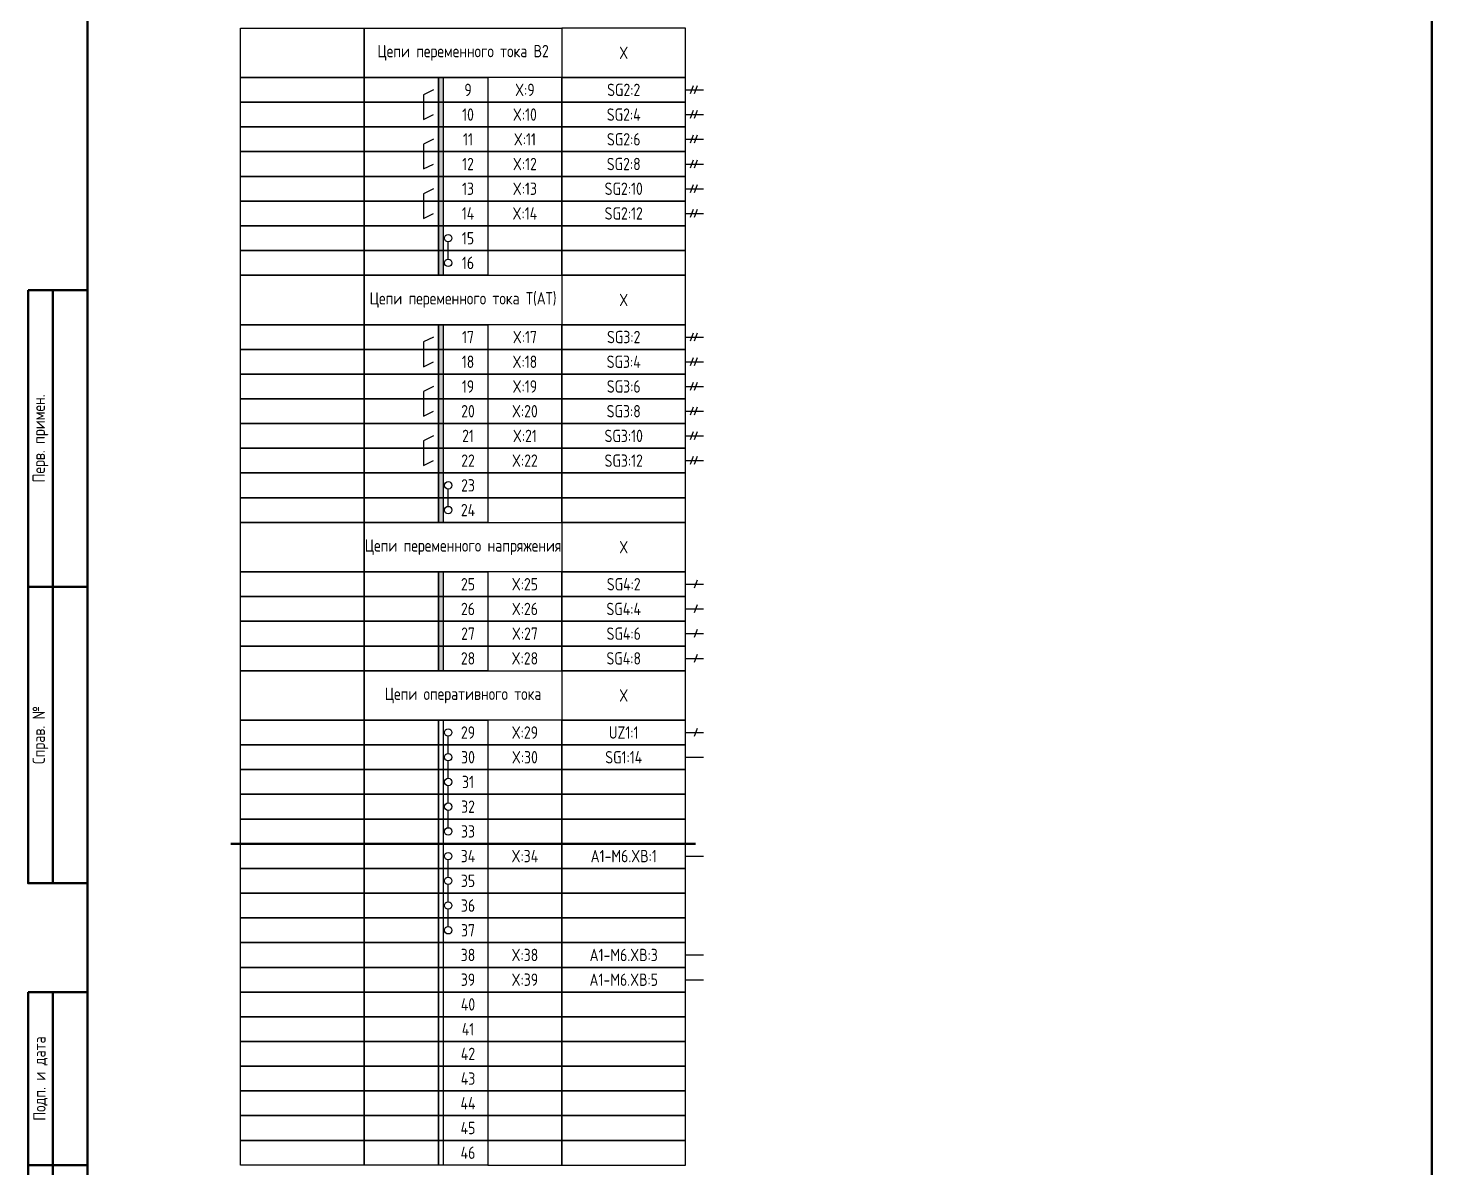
# Model space of a CAD drawing. Header units: millimetres. Extents: x -1102 to 3953, y -90 to 618.
# Drawn here: x 1268 to 1552, y 114.4 to 345 of the extents above; entities that cross this region are included whole.
import ezdxf

# ---------------------------------------------------------------- set-up
doc = ezdxf.new("R2010")
doc.units = ezdxf.units.MM
doc.styles.add('Gost_type_A', font='GOST_A.TTF')

# ---------------------------------------------------------------- blocks, each defined once
blk = doc.blocks.new('Штамп левый верхний')
at = {"lineweight": 50}
for points in [[(-12, 0), (-7, 0), (-7, -60), (-12, -60)], [(-7, 0), (0, 0), (0, -60), (-7, -60)], [(-12, -60), (-7, -60), (-7, -120), (-12, -120)], [(-7, -60), (0, -60), (0, -120), (-7, -120)]]:
    blk.add_lwpolyline(points, close=True, dxfattribs=at)
at = {"char_height": 2.5, "width": 60, "attachment_point": 5, "rotation": 90, "style": 'Gost_type_A'}
for s, insert in [('Перв. примен.', (-9.5, -30)), ('Справ. №', (-9.5, -90))]:
    blk.add_mtext(s, dxfattribs=dict(at, insert=insert))
blk = doc.blocks.new('Штамп левый нижний')
at = {"lineweight": 50}
for points in [[(-12, 145), (-7, 145), (-7, 110), (-12, 110)], [(-7, 145), (0, 145), (0, 110), (-7, 110)], [(-12, 110), (-7, 110), (-7, 85), (-12, 85)], [(-7, 110), (0, 110), (0, 85), (-7, 85)], [(-12, 85), (-7, 85), (-7, 60), (-12, 60)], [(-7, 85), (0, 85), (0, 60), (-7, 60)], [(-12, 60), (-7, 60), (-7, 25), (-12, 25)], [(-7, 60), (0, 60), (0, 25), (-7, 25)], [(-12, 25), (-7, 25), (-7, 0), (-12, 0)], [(-7, 25), (0, 25), (0, 0), (-7, 0)]]:
    blk.add_lwpolyline(points, close=True, dxfattribs=at)
at = {"char_height": 2.5, "attachment_point": 5, "rotation": 90, "style": 'Gost_type_A'}
for s, insert, width in [('Подп. и дата', (-9.5, 127.5), 35), ('Инв. № дубл.', (-9.5, 97.5), 25), ('Взам. инв. №', (-9.5, 72.5), 25), ('Подп. и дата', (-9.5, 42.5), 35), ('Инв. N подл.', (-9.5, 12.5), 25)]:
    blk.add_mtext(s, dxfattribs=dict(at, insert=insert, width=width))

msp = doc.modelspace()

# ---------------------------------------------------------------- hatches: boundary and pattern name
h = msp.add_hatch(color=256)
h.dxf.hatch_style = 1
h.paths.add_polyline_path([(1352, 335), (1351, 335), (1351, 295), (1352, 295)])
h = msp.add_hatch(color=256)
h.dxf.hatch_style = 1
h.paths.add_polyline_path([(1352, 285), (1351, 285), (1351, 245), (1352, 245)])
h = msp.add_hatch(color=256)
h.dxf.hatch_style = 1
h.paths.add_polyline_path([(1352, 235), (1351, 235), (1351, 215), (1352, 215)])

# ---------------------------------------------------------------- linework, layer by layer
for p, q in [((1401, 332.5), (1404.62, 332.5)), ((1402.54, 333.31), (1401.96, 331.69)), ((1403.33, 333.31), (1402.75, 331.69)), ((1401, 327.5), (1404.62, 327.5)), ((1402.54, 328.31), (1401.96, 326.69)), ((1403.33, 328.31), (1402.75, 326.69)), ((1401, 322.5), (1404.62, 322.5)), ((1402.54, 323.31), (1401.96, 321.69)), ((1403.33, 323.31), (1402.75, 321.69)), ((1402.54, 318.31), (1401.96, 316.69)), ((1403.33, 318.31), (1402.75, 316.69)), ((1401, 317.5), (1404.62, 317.5)), ((1401, 312.5), (1404.62, 312.5)), ((1402.54, 313.31), (1401.96, 311.69)), ((1403.33, 313.31), (1402.75, 311.69)), ((1401, 307.5), (1404.62, 307.5)), ((1402.54, 308.31), (1401.96, 306.69)), ((1403.33, 308.31), (1402.75, 306.69)), ((1353, 298.25), (1353, 301.75)), ((1401, 282.5), (1404.62, 282.5)), ((1402.54, 283.31), (1401.96, 281.69)), ((1403.33, 283.31), (1402.75, 281.69)), ((1401, 277.5), (1404.62, 277.5)), ((1402.54, 278.31), (1401.96, 276.69)), ((1403.33, 278.31), (1402.75, 276.69)), ((1402.54, 273.31), (1401.96, 271.69)), ((1403.33, 273.31), (1402.75, 271.69)), ((1401, 272.5), (1404.62, 272.5)), ((1401, 267.5), (1404.62, 267.5)), ((1402.54, 268.31), (1401.96, 266.69)), ((1403.33, 268.31), (1402.75, 266.69)), ((1401, 262.5), (1404.62, 262.5)), ((1402.54, 263.31), (1401.96, 261.69)), ((1403.33, 263.31), (1402.75, 261.69)), ((1401, 257.5), (1404.62, 257.5)), ((1402.54, 258.31), (1401.96, 256.69)), ((1403.33, 258.31), (1402.75, 256.69)), ((1353, 248.25), (1353, 251.75)), ((1403.33, 233.31), (1402.75, 231.69)), ((1401, 232.5), (1404.62, 232.5)), ((1401, 227.5), (1404.62, 227.5)), ((1403.33, 228.31), (1402.75, 226.69)), ((1401, 222.5), (1404.62, 222.5)), ((1403.33, 223.31), (1402.75, 221.69)), ((1401, 217.5), (1404.62, 217.5)), ((1403.33, 218.31), (1402.75, 216.69)), ((1352, 205), (1352, 115)), ((1353, 198.25), (1353, 201.75)), ((1401, 202.5), (1404.62, 202.5)), ((1403.33, 203.31), (1402.75, 201.69)), ((1353, 193.25), (1353, 196.75)), ((1401, 197.5), (1404.62, 197.5)), ((1353, 188.25), (1353, 191.75)), ((1353, 183.25), (1353, 186.75)), ((1353, 173.25), (1353, 176.75)), ((1401, 177.5), (1404.62, 177.5)), ((1353, 168.25), (1353, 171.75)), ((1353, 163.25), (1353, 166.75)), ((1401, 157.5), (1404.62, 157.5)), ((1401, 152.5), (1404.62, 152.5))]:
    msp.add_line(p, q)
at = {"lineweight": 50}
msp.add_line((1309, 180), (1403, 180), dxfattribs=at)
msp.add_lwpolyline([(1552, 415), (1552, 5), (1280, 5), (1280, 415)], close=True, dxfattribs=at)
for points in [[(1311, 345), (1336, 345), (1336, 335), (1311, 335)], [(1336, 345), (1376, 345), (1376, 335), (1336, 335)], [(1401, 345), (1376, 345), (1376, 335), (1401, 335)], [(1311, 335), (1336, 335), (1336, 330), (1311, 330)], [(1336, 335), (1351, 335), (1351, 330), (1336, 330)], [(1351, 335), (1361, 335), (1361, 330), (1351, 330)], [(1376, 335), (1361, 335), (1361, 330), (1376, 330)], [(1401, 335), (1376, 335), (1376, 330), (1401, 330)], [(1311, 330), (1336, 330), (1336, 325), (1311, 325)], [(1336, 330), (1351, 330), (1351, 325), (1336, 325)], [(1351, 330), (1361, 330), (1361, 325), (1351, 325)], [(1376, 330), (1361, 330), (1361, 325), (1376, 325)], [(1401, 330), (1376, 330), (1376, 325), (1401, 325)], [(1311, 325), (1336, 325), (1336, 320), (1311, 320)], [(1336, 325), (1351, 325), (1351, 320), (1336, 320)], [(1351, 325), (1361, 325), (1361, 320), (1351, 320)], [(1376, 325), (1361, 325), (1361, 320), (1376, 320)], [(1401, 325), (1376, 325), (1376, 320), (1401, 320)], [(1311, 320), (1336, 320), (1336, 315), (1311, 315)], [(1336, 320), (1351, 320), (1351, 315), (1336, 315)], [(1351, 320), (1361, 320), (1361, 315), (1351, 315)], [(1376, 320), (1361, 320), (1361, 315), (1376, 315)], [(1401, 320), (1376, 320), (1376, 315), (1401, 315)], [(1311, 315), (1336, 315), (1336, 310), (1311, 310)], [(1336, 315), (1351, 315), (1351, 310), (1336, 310)], [(1351, 315), (1361, 315), (1361, 310), (1351, 310)], [(1376, 315), (1361, 315), (1361, 310), (1376, 310)], [(1401, 315), (1376, 315), (1376, 310), (1401, 310)], [(1311, 310), (1336, 310), (1336, 305), (1311, 305)], [(1336, 310), (1351, 310), (1351, 305), (1336, 305)], [(1351, 310), (1361, 310), (1361, 305), (1351, 305)], [(1376, 310), (1361, 310), (1361, 305), (1376, 305)], [(1401, 310), (1376, 310), (1376, 305), (1401, 305)], [(1311, 305), (1336, 305), (1336, 300), (1311, 300)], [(1336, 305), (1351, 305), (1351, 300), (1336, 300)], [(1351, 305), (1361, 305), (1361, 300), (1351, 300)], [(1376, 305), (1361, 305), (1361, 300), (1376, 300)], [(1401, 305), (1376, 305), (1376, 300), (1401, 300)], [(1311, 300), (1336, 300), (1336, 295), (1311, 295)], [(1336, 300), (1351, 300), (1351, 295), (1336, 295)], [(1351, 300), (1361, 300), (1361, 295), (1351, 295)], [(1376, 300), (1361, 300), (1361, 295), (1376, 295)], [(1401, 300), (1376, 300), (1376, 295), (1401, 295)], [(1311, 295), (1336, 295), (1336, 285), (1311, 285)], [(1336, 295), (1376, 295), (1376, 285), (1336, 285)], [(1401, 295), (1376, 295), (1376, 285), (1401, 285)], [(1311, 285), (1336, 285), (1336, 280), (1311, 280)], [(1336, 285), (1351, 285), (1351, 280), (1336, 280)], [(1351, 285), (1361, 285), (1361, 280), (1351, 280)], [(1376, 285), (1361, 285), (1361, 280), (1376, 280)], [(1401, 285), (1376, 285), (1376, 280), (1401, 280)], [(1311, 280), (1336, 280), (1336, 275), (1311, 275)], [(1336, 280), (1351, 280), (1351, 275), (1336, 275)], [(1351, 280), (1361, 280), (1361, 275), (1351, 275)], [(1376, 280), (1361, 280), (1361, 275), (1376, 275)], [(1401, 280), (1376, 280), (1376, 275), (1401, 275)], [(1311, 275), (1336, 275), (1336, 270), (1311, 270)], [(1336, 275), (1351, 275), (1351, 270), (1336, 270)], [(1351, 275), (1361, 275), (1361, 270), (1351, 270)], [(1376, 275), (1361, 275), (1361, 270), (1376, 270)], [(1401, 275), (1376, 275), (1376, 270), (1401, 270)], [(1311, 270), (1336, 270), (1336, 265), (1311, 265)], [(1336, 270), (1351, 270), (1351, 265), (1336, 265)], [(1351, 270), (1361, 270), (1361, 265), (1351, 265)], [(1376, 270), (1361, 270), (1361, 265), (1376, 265)], [(1401, 270), (1376, 270), (1376, 265), (1401, 265)], [(1311, 265), (1336, 265), (1336, 260), (1311, 260)], [(1336, 265), (1351, 265), (1351, 260), (1336, 260)], [(1351, 265), (1361, 265), (1361, 260), (1351, 260)], [(1376, 265), (1361, 265), (1361, 260), (1376, 260)], [(1401, 265), (1376, 265), (1376, 260), (1401, 260)], [(1311, 260), (1336, 260), (1336, 255), (1311, 255)], [(1336, 260), (1351, 260), (1351, 255), (1336, 255)], [(1351, 260), (1361, 260), (1361, 255), (1351, 255)], [(1376, 260), (1361, 260), (1361, 255), (1376, 255)], [(1401, 260), (1376, 260), (1376, 255), (1401, 255)], [(1311, 255), (1336, 255), (1336, 250), (1311, 250)], [(1336, 255), (1351, 255), (1351, 250), (1336, 250)], [(1351, 255), (1361, 255), (1361, 250), (1351, 250)], [(1376, 255), (1361, 255), (1361, 250), (1376, 250)], [(1401, 255), (1376, 255), (1376, 250), (1401, 250)], [(1311, 250), (1336, 250), (1336, 245), (1311, 245)], [(1336, 250), (1351, 250), (1351, 245), (1336, 245)], [(1351, 250), (1361, 250), (1361, 245), (1351, 245)], [(1376, 250), (1361, 250), (1361, 245), (1376, 245)], [(1401, 250), (1376, 250), (1376, 245), (1401, 245)], [(1311, 245), (1336, 245), (1336, 235), (1311, 235)], [(1336, 245), (1376, 245), (1376, 235), (1336, 235)], [(1401, 245), (1376, 245), (1376, 235), (1401, 235)], [(1311, 235), (1336, 235), (1336, 230), (1311, 230)], [(1336, 235), (1351, 235), (1351, 230), (1336, 230)], [(1351, 235), (1361, 235), (1361, 230), (1351, 230)], [(1376, 235), (1361, 235), (1361, 230), (1376, 230)], [(1401, 235), (1376, 235), (1376, 230), (1401, 230)], [(1311, 230), (1336, 230), (1336, 225), (1311, 225)], [(1336, 230), (1351, 230), (1351, 225), (1336, 225)], [(1351, 230), (1361, 230), (1361, 225), (1351, 225)], [(1376, 230), (1361, 230), (1361, 225), (1376, 225)], [(1401, 230), (1376, 230), (1376, 225), (1401, 225)], [(1311, 225), (1336, 225), (1336, 220), (1311, 220)], [(1336, 225), (1351, 225), (1351, 220), (1336, 220)], [(1351, 225), (1361, 225), (1361, 220), (1351, 220)], [(1376, 225), (1361, 225), (1361, 220), (1376, 220)], [(1401, 225), (1376, 225), (1376, 220), (1401, 220)], [(1311, 220), (1336, 220), (1336, 215), (1311, 215)], [(1336, 220), (1351, 220), (1351, 215), (1336, 215)], [(1351, 220), (1361, 220), (1361, 215), (1351, 215)], [(1376, 220), (1361, 220), (1361, 215), (1376, 215)], [(1401, 220), (1376, 220), (1376, 215), (1401, 215)], [(1311, 215), (1336, 215), (1336, 205), (1311, 205)], [(1336, 215), (1376, 215), (1376, 205), (1336, 205)], [(1401, 215), (1376, 215), (1376, 205), (1401, 205)], [(1311, 205), (1336, 205), (1336, 200), (1311, 200)], [(1336, 205), (1351, 205), (1351, 200), (1336, 200)], [(1351, 205), (1361, 205), (1361, 200), (1351, 200)], [(1376, 205), (1361, 205), (1361, 200), (1376, 200)], [(1401, 205), (1376, 205), (1376, 200), (1401, 200)], [(1311, 200), (1336, 200), (1336, 195), (1311, 195)], [(1336, 200), (1351, 200), (1351, 195), (1336, 195)], [(1351, 200), (1361, 200), (1361, 195), (1351, 195)], [(1376, 200), (1361, 200), (1361, 195), (1376, 195)], [(1401, 200), (1376, 200), (1376, 195), (1401, 195)], [(1311, 195), (1336, 195), (1336, 190), (1311, 190)], [(1336, 195), (1351, 195), (1351, 190), (1336, 190)], [(1351, 195), (1361, 195), (1361, 190), (1351, 190)], [(1376, 195), (1361, 195), (1361, 190), (1376, 190)], [(1401, 195), (1376, 195), (1376, 190), (1401, 190)], [(1311, 190), (1336, 190), (1336, 185), (1311, 185)], [(1336, 190), (1351, 190), (1351, 185), (1336, 185)], [(1351, 190), (1361, 190), (1361, 185), (1351, 185)], [(1376, 190), (1361, 190), (1361, 185), (1376, 185)], [(1401, 190), (1376, 190), (1376, 185), (1401, 185)], [(1311, 185), (1336, 185), (1336, 180), (1311, 180)], [(1336, 185), (1351, 185), (1351, 180), (1336, 180)], [(1351, 185), (1361, 185), (1361, 180), (1351, 180)], [(1376, 185), (1361, 185), (1361, 180), (1376, 180)], [(1401, 185), (1376, 185), (1376, 180), (1401, 180)], [(1311, 180), (1336, 180), (1336, 175), (1311, 175)], [(1336, 180), (1351, 180), (1351, 175), (1336, 175)], [(1351, 180), (1361, 180), (1361, 175), (1351, 175)], [(1376, 180), (1361, 180), (1361, 175), (1376, 175)], [(1401, 180), (1376, 180), (1376, 175), (1401, 175)], [(1311, 175), (1336, 175), (1336, 170), (1311, 170)], [(1336, 175), (1351, 175), (1351, 170), (1336, 170)], [(1351, 175), (1361, 175), (1361, 170), (1351, 170)], [(1376, 175), (1361, 175), (1361, 170), (1376, 170)], [(1401, 175), (1376, 175), (1376, 170), (1401, 170)], [(1311, 170), (1336, 170), (1336, 165), (1311, 165)], [(1336, 170), (1351, 170), (1351, 165), (1336, 165)], [(1351, 170), (1361, 170), (1361, 165), (1351, 165)], [(1376, 170), (1361, 170), (1361, 165), (1376, 165)], [(1401, 170), (1376, 170), (1376, 165), (1401, 165)], [(1311, 165), (1336, 165), (1336, 160), (1311, 160)], [(1336, 165), (1351, 165), (1351, 160), (1336, 160)], [(1351, 165), (1361, 165), (1361, 160), (1351, 160)], [(1376, 165), (1361, 165), (1361, 160), (1376, 160)], [(1401, 165), (1376, 165), (1376, 160), (1401, 160)], [(1311, 160), (1336, 160), (1336, 155), (1311, 155)], [(1336, 160), (1351, 160), (1351, 155), (1336, 155)], [(1351, 160), (1361, 160), (1361, 155), (1351, 155)], [(1376, 160), (1361, 160), (1361, 155), (1376, 155)], [(1401, 160), (1376, 160), (1376, 155), (1401, 155)], [(1311, 155), (1336, 155), (1336, 150), (1311, 150)], [(1336, 155), (1351, 155), (1351, 150), (1336, 150)], [(1351, 155), (1361, 155), (1361, 150), (1351, 150)], [(1376, 155), (1361, 155), (1361, 150), (1376, 150)], [(1401, 155), (1376, 155), (1376, 150), (1401, 150)], [(1311, 150), (1336, 150), (1336, 145), (1311, 145)], [(1336, 150), (1351, 150), (1351, 145), (1336, 145)], [(1351, 150), (1361, 150), (1361, 145), (1351, 145)], [(1376, 150), (1361, 150), (1361, 145), (1376, 145)], [(1401, 150), (1376, 150), (1376, 145), (1401, 145)], [(1311, 145), (1336, 145), (1336, 140), (1311, 140)], [(1336, 145), (1351, 145), (1351, 140), (1336, 140)], [(1351, 145), (1361, 145), (1361, 140), (1351, 140)], [(1376, 145), (1361, 145), (1361, 140), (1376, 140)], [(1401, 145), (1376, 145), (1376, 140), (1401, 140)], [(1311, 140), (1336, 140), (1336, 135), (1311, 135)], [(1336, 140), (1351, 140), (1351, 135), (1336, 135)], [(1351, 140), (1361, 140), (1361, 135), (1351, 135)], [(1376, 140), (1361, 140), (1361, 135), (1376, 135)], [(1401, 140), (1376, 140), (1376, 135), (1401, 135)], [(1311, 135), (1336, 135), (1336, 130), (1311, 130)], [(1336, 135), (1351, 135), (1351, 130), (1336, 130)], [(1351, 135), (1361, 135), (1361, 130), (1351, 130)], [(1376, 135), (1361, 135), (1361, 130), (1376, 130)], [(1401, 135), (1376, 135), (1376, 130), (1401, 130)], [(1311, 130), (1336, 130), (1336, 125), (1311, 125)], [(1336, 130), (1351, 130), (1351, 125), (1336, 125)], [(1351, 130), (1361, 130), (1361, 125), (1351, 125)], [(1376, 130), (1361, 130), (1361, 125), (1376, 125)], [(1401, 130), (1376, 130), (1376, 125), (1401, 125)], [(1311, 125), (1336, 125), (1336, 120), (1311, 120)], [(1336, 125), (1351, 125), (1351, 120), (1336, 120)], [(1351, 125), (1361, 125), (1361, 120), (1351, 120)], [(1376, 125), (1361, 125), (1361, 120), (1376, 120)], [(1401, 125), (1376, 125), (1376, 120), (1401, 120)], [(1311, 120), (1336, 120), (1336, 115), (1311, 115)], [(1336, 120), (1351, 120), (1351, 115), (1336, 115)], [(1351, 120), (1361, 120), (1361, 115), (1351, 115)], [(1376, 120), (1361, 120), (1361, 115), (1376, 115)], [(1401, 120), (1376, 120), (1376, 115), (1401, 115)]]:
    msp.add_lwpolyline(points, close=True)
for points in [[(1350, 332.5), (1348, 331.5), (1348, 326.5), (1350, 327.5)], [(1351, 295), (1351, 335), (1352, 335), (1352, 295)], [(1350, 322.5), (1348, 321.5), (1348, 316.5), (1350, 317.5)], [(1350, 312.5), (1348, 311.5), (1348, 306.5), (1350, 307.5)], [(1351, 245), (1351, 285), (1352, 285), (1352, 245)], [(1350, 282.5), (1348, 281.5), (1348, 276.5), (1350, 277.5)], [(1350, 272.5), (1348, 271.5), (1348, 266.5), (1350, 267.5)], [(1350, 262.5), (1348, 261.5), (1348, 256.5), (1350, 257.5)], [(1351, 215), (1351, 235), (1352, 235), (1352, 215)]]:
    msp.add_lwpolyline(points)
for centre in [(1353, 302.5), (1353, 297.5), (1353, 252.5), (1353, 247.5), (1353, 202.5), (1353, 197.5), (1353, 192.5), (1353, 187.5), (1353, 182.5), (1353, 177.5), (1353, 172.5), (1353, 167.5), (1353, 162.5)]:
    msp.add_circle(centre, 0.75)

# ---------------------------------------------------------------- block references
for name, p in [('Штамп левый верхний', (1280, 292)), ('Штамп левый нижний', (1280, 5))]:
    msp.add_blockref(name, p)

# ---------------------------------------------------------------- texts
at = {"char_height": 2.5, "attachment_point": 5, "style": 'Gost_type_A'}
for s, insert, width in [('Цепи переменного тока В2', (1356, 340), 40), ('X', (1388.5, 340), 25), ('SG2:2', (1388.5, 332.5), 25), ('SG2:4', (1388.5, 327.5), 25), ('SG2:6', (1388.5, 322.5), 25), ('SG2:8', (1388.5, 317.5), 25), ('SG2:10', (1388.5, 312.5), 25), ('SG2:12', (1388.5, 307.5), 25), ('Цепи переменного тока Т(АТ)', (1356, 290), 40), ('X', (1388.5, 290), 25), ('SG3:2', (1388.5, 282.5), 25), ('SG3:4', (1388.5, 277.5), 25), ('SG3:6', (1388.5, 272.5), 25), ('SG3:8', (1388.5, 267.5), 25), ('SG3:10', (1388.5, 262.5), 25), ('SG3:12', (1388.5, 257.5), 25), ('Цепи переменного напряжения', (1356, 240), 40), ('X', (1388.5, 240), 25), ('SG4:2', (1388.5, 232.5), 25), ('SG4:4', (1388.5, 227.5), 25), ('SG4:6', (1388.5, 222.5), 25), ('SG4:8', (1388.5, 217.5), 25), ('Цепи оперативного тока', (1356, 210), 40), ('X', (1388.5, 210), 25), ('UZ1:1', (1388.5, 202.5), 25), ('SG1:14', (1388.5, 197.5), 25), ('A1-M6.XВ:1', (1388.5, 177.5), 25), ('A1-M6.XВ:3', (1388.5, 157.5), 25), ('A1-M6.XВ:5', (1388.5, 152.5), 25)]:
    msp.add_mtext(s, dxfattribs=dict(at, insert=insert, width=width))
at = {"ltscale": 10, "char_height": 2.5, "attachment_point": 5, "style": 'Gost_type_A'}
for s, insert, width in [('9', (1357, 332.5), 8), ('X:9', (1368.5, 332.5), 15), ('10', (1357, 327.5), 8), ('X:10', (1368.5, 327.5), 15), ('11', (1357, 322.5), 8), ('X:11', (1368.5, 322.5), 15), ('12', (1357, 317.5), 8), ('X:12', (1368.5, 317.5), 15), ('13', (1357, 312.5), 8), ('X:13', (1368.5, 312.5), 15), ('14', (1357, 307.5), 8), ('X:14', (1368.5, 307.5), 15), ('15', (1357, 302.5), 8), ('16', (1357, 297.5), 8), ('17', (1357, 282.5), 8), ('X:17', (1368.5, 282.5), 15), ('18', (1357, 277.5), 8), ('X:18', (1368.5, 277.5), 15), ('19', (1357, 272.5), 8), ('X:19', (1368.5, 272.5), 15), ('20', (1357, 267.5), 8), ('X:20', (1368.5, 267.5), 15), ('21', (1357, 262.5), 8), ('X:21', (1368.5, 262.5), 15), ('22', (1357, 257.5), 8), ('X:22', (1368.5, 257.5), 15), ('23', (1357, 252.5), 8), ('24', (1357, 247.5), 8), ('25', (1357, 232.5), 8), ('X:25', (1368.5, 232.5), 15), ('26', (1357, 227.5), 8), ('X:26', (1368.5, 227.5), 15), ('27', (1357, 222.5), 8), ('X:27', (1368.5, 222.5), 15), ('28', (1357, 217.5), 8), ('X:28', (1368.5, 217.5), 15), ('29', (1357, 202.5), 8), ('X:29', (1368.5, 202.5), 15), ('30', (1357, 197.5), 8), ('X:30', (1368.5, 197.5), 15), ('31', (1357, 192.5), 8), ('32', (1357, 187.5), 8), ('33', (1357, 182.5), 8), ('34', (1357, 177.5), 8), ('X:34', (1368.5, 177.5), 15), ('35', (1357, 172.5), 8), ('36', (1357, 167.5), 8), ('37', (1357, 162.5), 8), ('38', (1357, 157.5), 8), ('X:38', (1368.5, 157.5), 15), ('39', (1357, 152.5), 8), ('X:39', (1368.5, 152.5), 15), ('40', (1357, 147.5), 8), ('41', (1357, 142.5), 8), ('42', (1357, 137.5), 8), ('43', (1357, 132.5), 8), ('44', (1357, 127.5), 8), ('45', (1357, 122.5), 8), ('46', (1357, 117.5), 8)]:
    msp.add_mtext(s, dxfattribs=dict(at, insert=insert, width=width))

doc.saveas('drawing.dxf')
